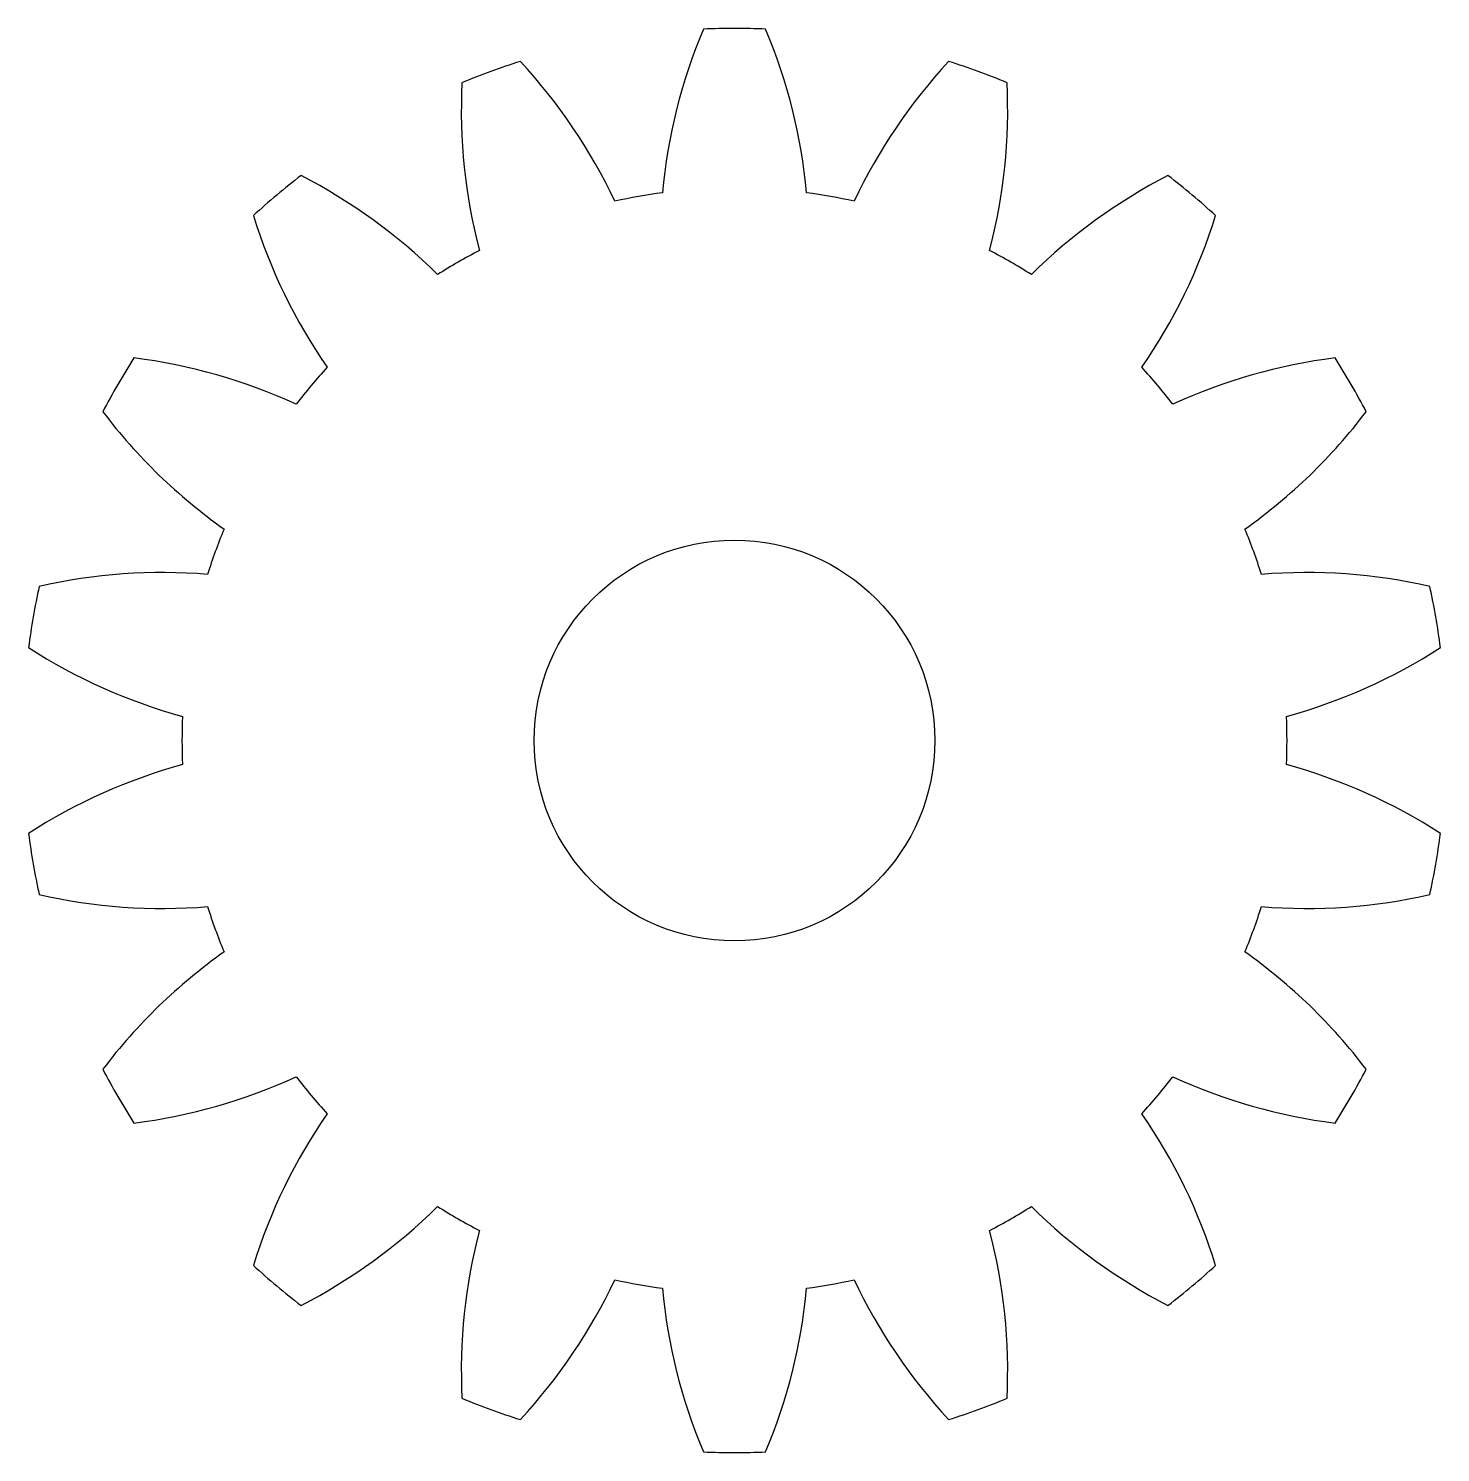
# Model space of a CAD drawing. Extents: x -0.44 to 0.44, y -0.444 to 0.444.
import ezdxf

# ---------------------------------------------------------------- set-up
doc = ezdxf.new("R2010")
doc.units = 0
doc.layers.get('0').update_dxf_attribs({"linetype": 'CONTINUOUS'})

msp = doc.modelspace()

# ---------------------------------------------------------------- linework, layer by layer
msp.add_lwpolyline([(0.15914, 0.30571, 0.076338), (0.17, 0.41041, 0.02182), (0.13358, 0.42366, 0.076338), (0.0746, 0.33648, 0.02182), (0.04499, 0.34171, 0.076338), (0.01938, 0.4438, 0.02182), (-0.01938, 0.4438, 0.076338), (-0.04499, 0.34171, 0.02182), (-0.0746, 0.33648, 0.076338), (-0.13358, 0.42366, 0.02182), (-0.17, 0.41041, 0.076338), (-0.15914, 0.30571, 0.02182), (-0.18518, 0.29068, 0.076338), (-0.27042, 0.35242, 0.02182), (-0.30011, 0.32751, 0.076338), (-0.25411, 0.23284, 0.02182), (-0.27343, 0.20981, 0.076338), (-0.37465, 0.23868, 0.02182), (-0.39403, 0.20512, 0.076338), (-0.31842, 0.13189, 0.02182), (-0.3287, 0.10364, 0.076338), (-0.43369, 0.09615, 0.02182), (-0.44042, 0.05798, 0.076338), (-0.34433, 0.01503, 0.02182), (-0.34433, -0.01503, 0.076338), (-0.44042, -0.05798, 0.02182), (-0.43369, -0.09615, 0.076338), (-0.3287, -0.10364, 0.02182), (-0.31842, -0.13189, 0.076338), (-0.39403, -0.20512, 0.02182), (-0.37465, -0.23868, 0.076338), (-0.27343, -0.20981, 0.02182), (-0.25411, -0.23284, 0.076338), (-0.30011, -0.32751, 0.02182), (-0.27042, -0.35242, 0.076338), (-0.18518, -0.29068, 0.02182), (-0.15914, -0.30571, 0.076338), (-0.17, -0.41041, 0.02182), (-0.13358, -0.42366, 0.076338), (-0.0746, -0.33648, 0.02182), (-0.04499, -0.34171, 0.076338), (-0.01938, -0.4438, 0.02182), (0.01938, -0.4438, 0.076338), (0.04499, -0.34171, 0.02182), (0.0746, -0.33648, 0.076338), (0.13358, -0.42366, 0.02182), (0.17, -0.41041, 0.076338), (0.15914, -0.30571, 0.02182), (0.18518, -0.29068, 0.076338), (0.27042, -0.35242, 0.02182), (0.30011, -0.32751, 0.076338), (0.25411, -0.23284, 0.02182), (0.27343, -0.20981, 0.076338), (0.37465, -0.23868, 0.02182), (0.39403, -0.20512, 0.076338), (0.31842, -0.13189, 0.02182), (0.3287, -0.10364, 0.076338), (0.43369, -0.09615, 0.02182), (0.44042, -0.05798, 0.076338), (0.34433, -0.01503, 0.02182), (0.34433, 0.01503, 0.076338), (0.44042, 0.05798, 0.02182), (0.43369, 0.09615, 0.076338), (0.3287, 0.10364, 0.02182), (0.31842, 0.13189, 0.076338), (0.39403, 0.20512, 0.02182), (0.37465, 0.23868, 0.076338), (0.27343, 0.20981, 0.02182), (0.25411, 0.23284, 0.076338), (0.30011, 0.32751, 0.02182), (0.27042, 0.35242, 0.076338), (0.18518, 0.29068, 0.02182)], format="xyb", close=True)
msp.add_circle((0, 0), 0.125)

doc.saveas('drawing.dxf')
